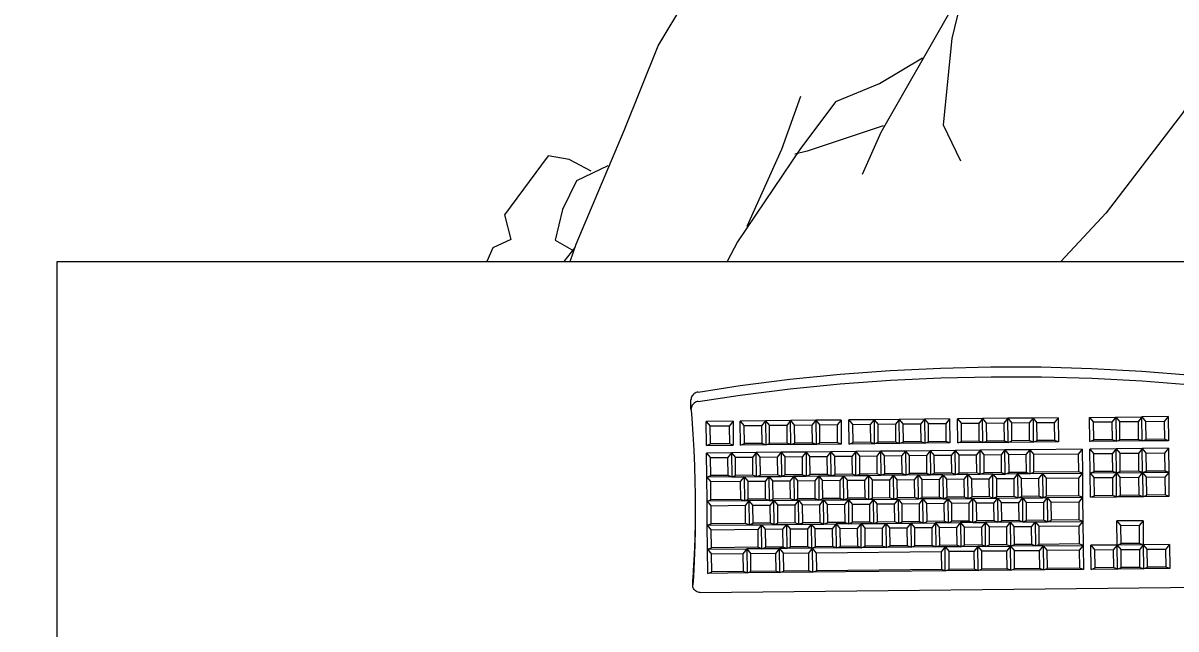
# Model space of a CAD drawing. Header units: millimetres. Extents: x 1 to 121, y 0 to 90.
# Drawn here: x 42.89 to 43.771, y 66.887 to 67.35 of the extents above; entities that cross this region are included whole.
import ezdxf
from ezdxf import colors
from ezdxf.entities.mleader import LeaderData, LeaderLine
from ezdxf.math import Vec2, Vec3

# ---------------------------------------------------------------- set-up
doc = ezdxf.new("R2010")
doc.units = ezdxf.units.MM
doc.layers.add('Equipamiento SR', color=23, linetype='Continuous', lineweight=0)
doc.layers.add('letras sr', color=7, linetype='Continuous', lineweight=5)
doc.styles.add('Generales', font='trebuc.ttf', dxfattribs={"height": 0.1})

# ---------------------------------------------------------------- blocks, each defined once
blk = doc.blocks.new('A$C7F0F64D0')
at = {"layer": 'Equipamiento SR'}
for p, q in [((0.45349, 0.17233), (0.00551, 0.16767)), ((0.45349, 0.17233), (0.45425, 0.17229)), ((0.45425, 0.17229), (0.455, 0.17214)), ((0.455, 0.17214), (0.45572, 0.1719)), ((0.45572, 0.1719), (0.45641, 0.17157)), ((0.45641, 0.17157), (0.45703, 0.17114)), ((0.45703, 0.17114), (0.4576, 0.17064)), ((0.4576, 0.17064), (0.45808, 0.17007)), ((0.45808, 0.17007), (0.45848, 0.16944)), ((0.45848, 0.16944), (0.45879, 0.16877)), ((0.45879, 0.16877), (0.459, 0.16806)), ((0.459, 0.16806), (0.45911, 0.16732)), ((0.45807, 0.14822), (0.4587, 0.16031)), ((0.4587, 0.16031), (0.45911, 0.16658)), ((0.45874, 0.15576), (0.45915, 0.16216)), ((0.45911, 0.16732), (0.45911, 0.16658)), ((0.45911, 0.16658), (0.45915, 0.16291)), ((0.45915, 0.16291), (0.45915, 0.16216)), ((0.09466, 0.15409), (0.11466, 0.1543)), ((0.09485, 0.13571), (0.09466, 0.15409)), ((0.09466, 0.15409), (0.09767, 0.15299)), ((0.09767, 0.15299), (0.11167, 0.15314)), ((0.09781, 0.13945), (0.09767, 0.15299)), ((0.11466, 0.1543), (0.11167, 0.15314)), ((0.11167, 0.15314), (0.11181, 0.1396)), ((0.11466, 0.1543), (0.13466, 0.1545)), ((0.11485, 0.13592), (0.11466, 0.1543)), ((0.11466, 0.1543), (0.11767, 0.1532)), ((0.11767, 0.1532), (0.13167, 0.15335)), ((0.11781, 0.13966), (0.11767, 0.1532)), ((0.13466, 0.1545), (0.13167, 0.15335)), ((0.13167, 0.15335), (0.13181, 0.13981)), ((0.13466, 0.1545), (0.15466, 0.15471)), ((0.13466, 0.1545), (0.13485, 0.13613)), ((0.13466, 0.1545), (0.13767, 0.15341)), ((0.13767, 0.15341), (0.15167, 0.15356)), ((0.13781, 0.13987), (0.13767, 0.15341)), ((0.15466, 0.15471), (0.15167, 0.15356)), ((0.15167, 0.15356), (0.15181, 0.14002)), ((0.15466, 0.15471), (0.15485, 0.13634)), ((0.16065, 0.15478), (0.19115, 0.15509)), ((0.16085, 0.1364), (0.16065, 0.15478)), ((0.16065, 0.15478), (0.16367, 0.15368)), ((0.16367, 0.15368), (0.18816, 0.15394)), ((0.16381, 0.14014), (0.16367, 0.15368)), ((0.19115, 0.15509), (0.18816, 0.15394)), ((0.18816, 0.15394), (0.18831, 0.14039)), ((0.19115, 0.15509), (0.21615, 0.15535)), ((0.19134, 0.13672), (0.19115, 0.15509)), ((0.19115, 0.15509), (0.19416, 0.154)), ((0.19416, 0.154), (0.21316, 0.1542)), ((0.19431, 0.14046), (0.19416, 0.154)), ((0.21615, 0.15535), (0.21316, 0.1542)), ((0.21316, 0.1542), (0.2133, 0.14065)), ((0.21615, 0.15535), (0.24115, 0.15561)), ((0.21615, 0.15535), (0.21634, 0.13697)), ((0.21615, 0.15535), (0.21916, 0.15426)), ((0.21916, 0.15426), (0.23816, 0.15446)), ((0.2193, 0.14072), (0.21916, 0.15426)), ((0.24115, 0.15561), (0.23816, 0.15446)), ((0.23816, 0.15446), (0.2383, 0.14091)), ((0.24115, 0.15561), (0.26615, 0.15587)), ((0.24115, 0.15561), (0.24134, 0.13723)), ((0.24115, 0.15561), (0.24416, 0.15452)), ((0.24416, 0.15452), (0.26316, 0.15472)), ((0.2443, 0.14098), (0.24416, 0.15452)), ((0.26615, 0.15587), (0.26316, 0.15472)), ((0.26316, 0.15472), (0.2633, 0.14117)), ((0.26615, 0.15587), (0.36764, 0.15693)), ((0.26615, 0.15587), (0.26634, 0.13749)), ((0.26615, 0.15587), (0.26916, 0.15478)), ((0.26916, 0.15478), (0.36466, 0.15577)), ((0.2693, 0.14124), (0.26916, 0.15478)), ((0.36764, 0.15693), (0.36466, 0.15577)), ((0.3648, 0.14223), (0.36466, 0.15577)), ((0.36764, 0.15693), (0.39264, 0.15719)), ((0.36783, 0.13855), (0.36764, 0.15693)), ((0.36764, 0.15693), (0.37066, 0.15583)), ((0.37066, 0.15583), (0.38965, 0.15603)), ((0.3708, 0.14229), (0.37066, 0.15583)), ((0.39264, 0.15719), (0.38965, 0.15603)), ((0.38965, 0.15603), (0.38979, 0.14249)), ((0.39264, 0.15719), (0.41764, 0.15745)), ((0.39264, 0.15719), (0.39283, 0.13881)), ((0.39264, 0.15719), (0.39565, 0.15609)), ((0.39565, 0.15609), (0.41465, 0.15629)), ((0.39579, 0.14255), (0.39565, 0.15609)), ((0.41764, 0.15745), (0.41465, 0.15629)), ((0.41465, 0.15629), (0.41479, 0.14275)), ((0.41764, 0.15745), (0.44764, 0.15776)), ((0.41783, 0.13907), (0.41764, 0.15745)), ((0.41764, 0.15745), (0.42065, 0.15635)), ((0.42065, 0.15635), (0.44465, 0.1566)), ((0.42079, 0.14281), (0.42065, 0.15635)), ((0.44764, 0.15776), (0.44465, 0.1566)), ((0.44465, 0.1566), (0.44479, 0.14306)), ((0.44764, 0.15776), (0.44783, 0.13938)), ((0.45812, 0.14343), (0.45874, 0.15576)), ((0.24134, 0.13723), (0.2443, 0.14098)), ((0.2443, 0.14098), (0.2633, 0.14117)), ((0.26634, 0.13749), (0.2633, 0.14117)), ((0.26634, 0.13749), (0.2693, 0.14124)), ((0.2693, 0.14124), (0.3648, 0.14223)), ((0.36783, 0.13855), (0.3648, 0.14223)), ((0.36783, 0.13855), (0.3708, 0.14229)), ((0.3708, 0.14229), (0.38979, 0.14249)), ((0.39283, 0.13881), (0.38979, 0.14249)), ((0.39283, 0.13881), (0.39579, 0.14255)), ((0.39579, 0.14255), (0.41479, 0.14275)), ((0.41783, 0.13907), (0.41479, 0.14275)), ((0.41783, 0.13907), (0.42079, 0.14281)), ((0.42079, 0.14281), (0.44479, 0.14306)), ((0.44783, 0.13938), (0.44479, 0.14306)), ((0.45761, 0.13613), (0.45807, 0.14822)), ((0.45767, 0.1311), (0.45812, 0.14343)), ((0.09485, 0.13571), (0.09781, 0.13945)), ((0.09485, 0.13571), (0.11485, 0.13592)), ((0.09781, 0.13945), (0.11181, 0.1396)), ((0.11485, 0.13592), (0.11181, 0.1396)), ((0.11485, 0.13592), (0.11781, 0.13966)), ((0.11485, 0.13592), (0.13485, 0.13613)), ((0.11504, 0.11754), (0.11485, 0.13592)), ((0.11485, 0.13592), (0.11786, 0.13483)), ((0.11781, 0.13966), (0.13181, 0.13981)), ((0.11786, 0.13483), (0.13186, 0.13497)), ((0.118, 0.12128), (0.11786, 0.13483)), ((0.13485, 0.13613), (0.13181, 0.13981)), ((0.13485, 0.13613), (0.13186, 0.13497)), ((0.13186, 0.13497), (0.132, 0.12143)), ((0.13485, 0.13613), (0.13781, 0.13987)), ((0.13485, 0.13613), (0.15485, 0.13634)), ((0.13485, 0.13613), (0.13504, 0.11775)), ((0.13781, 0.13987), (0.15181, 0.14002)), ((0.15485, 0.13634), (0.15181, 0.14002)), ((0.16085, 0.1364), (0.16381, 0.14014)), ((0.19134, 0.13672), (0.16085, 0.1364)), ((0.16104, 0.11802), (0.16085, 0.1364)), ((0.16085, 0.1364), (0.16386, 0.1353)), ((0.16381, 0.14014), (0.18831, 0.14039)), ((0.16386, 0.1353), (0.19436, 0.13562)), ((0.164, 0.12176), (0.16386, 0.1353)), ((0.19134, 0.13672), (0.18831, 0.14039)), ((0.19134, 0.13672), (0.19431, 0.14046)), ((0.19134, 0.13672), (0.19734, 0.13678)), ((0.19431, 0.14046), (0.2133, 0.14065)), ((0.19734, 0.13678), (0.19436, 0.13562)), ((0.19436, 0.13562), (0.1945, 0.12208)), ((0.19734, 0.13678), (0.21634, 0.13697)), ((0.19753, 0.1184), (0.19734, 0.13678)), ((0.19734, 0.13678), (0.20036, 0.13568)), ((0.20036, 0.13568), (0.21335, 0.13582)), ((0.2005, 0.12214), (0.20036, 0.13568)), ((0.21634, 0.13697), (0.2133, 0.14065)), ((0.21634, 0.13697), (0.21335, 0.13582)), ((0.21335, 0.13582), (0.2135, 0.12228)), ((0.21634, 0.13697), (0.2193, 0.14072)), ((0.23534, 0.13717), (0.21634, 0.13697)), ((0.21653, 0.1186), (0.21634, 0.13697)), ((0.21634, 0.13697), (0.21935, 0.13588)), ((0.2193, 0.14072), (0.2383, 0.14091)), ((0.21935, 0.13588), (0.23235, 0.13602)), ((0.2195, 0.12234), (0.21935, 0.13588)), ((0.23534, 0.13717), (0.23235, 0.13602)), ((0.23235, 0.13602), (0.23249, 0.12247)), ((0.23534, 0.13717), (0.24134, 0.13723)), ((0.23534, 0.13717), (0.23553, 0.1188)), ((0.23534, 0.13717), (0.23835, 0.13608)), ((0.24134, 0.13723), (0.2383, 0.14091)), ((0.23835, 0.13608), (0.25135, 0.13621)), ((0.23849, 0.12254), (0.23835, 0.13608)), ((0.24134, 0.13723), (0.25434, 0.13737)), ((0.25434, 0.13737), (0.25135, 0.13621)), ((0.25135, 0.13621), (0.25149, 0.12267)), ((0.25434, 0.13737), (0.26634, 0.13749)), ((0.25453, 0.11899), (0.25434, 0.13737)), ((0.25434, 0.13737), (0.25735, 0.13628)), ((0.25735, 0.13628), (0.27035, 0.13641)), ((0.25749, 0.12273), (0.25735, 0.13628)), ((0.26634, 0.13749), (0.27334, 0.13757)), ((0.27334, 0.13757), (0.27035, 0.13641)), ((0.27035, 0.13641), (0.27049, 0.12287)), ((0.27334, 0.13757), (0.29234, 0.13776)), ((0.27353, 0.11919), (0.27334, 0.13757)), ((0.27334, 0.13757), (0.27635, 0.13647)), ((0.27635, 0.13647), (0.28935, 0.13661)), ((0.27649, 0.12293), (0.27635, 0.13647)), ((0.29234, 0.13776), (0.28935, 0.13661)), ((0.28935, 0.13661), (0.28949, 0.12307)), ((0.29234, 0.13776), (0.31134, 0.13796)), ((0.29253, 0.11939), (0.29234, 0.13776)), ((0.29234, 0.13776), (0.29535, 0.13667)), ((0.29535, 0.13667), (0.30835, 0.13681)), ((0.29549, 0.12313), (0.29535, 0.13667)), ((0.31134, 0.13796), (0.30835, 0.13681)), ((0.30835, 0.13681), (0.30849, 0.12326)), ((0.31134, 0.13796), (0.33034, 0.13816)), ((0.31153, 0.11959), (0.31134, 0.13796)), ((0.31134, 0.13796), (0.31435, 0.13687)), ((0.31435, 0.13687), (0.32735, 0.137)), ((0.31449, 0.12333), (0.31435, 0.13687)), ((0.33034, 0.13816), (0.32735, 0.137)), ((0.32735, 0.137), (0.32749, 0.12346)), ((0.33034, 0.13816), (0.34934, 0.13836)), ((0.33034, 0.13816), (0.33053, 0.11978)), ((0.33034, 0.13816), (0.33335, 0.13707)), ((0.33335, 0.13707), (0.34635, 0.1372)), ((0.33349, 0.12352), (0.33335, 0.13707)), ((0.34934, 0.13836), (0.34635, 0.1372)), ((0.34635, 0.1372), (0.34649, 0.12366)), ((0.34934, 0.13836), (0.36783, 0.13855)), ((0.34934, 0.13836), (0.34953, 0.11998)), ((0.34934, 0.13836), (0.35235, 0.13726)), ((0.35235, 0.13726), (0.36535, 0.1374)), ((0.35249, 0.12372), (0.35235, 0.13726)), ((0.36833, 0.13855), (0.36535, 0.1374)), ((0.36535, 0.1374), (0.36549, 0.12386)), ((0.36783, 0.13855), (0.36833, 0.13855)), ((0.36833, 0.13855), (0.38733, 0.13875)), ((0.36853, 0.12018), (0.36833, 0.13855)), ((0.36833, 0.13855), (0.37135, 0.13746)), ((0.37135, 0.13746), (0.38435, 0.1376)), ((0.37149, 0.12392), (0.37135, 0.13746)), ((0.38733, 0.13875), (0.38435, 0.1376)), ((0.38435, 0.1376), (0.38449, 0.12405)), ((0.38733, 0.13875), (0.40633, 0.13895)), ((0.38733, 0.13875), (0.39283, 0.13881)), ((0.38752, 0.12038), (0.38733, 0.13875)), ((0.38733, 0.13875), (0.39035, 0.13766)), ((0.39035, 0.13766), (0.40334, 0.13779)), ((0.39049, 0.12412), (0.39035, 0.13766)), ((0.40633, 0.13895), (0.39283, 0.13881)), ((0.40633, 0.13895), (0.40334, 0.13779)), ((0.40334, 0.13779), (0.40349, 0.12425)), ((0.40633, 0.13895), (0.41783, 0.13907)), ((0.40633, 0.13895), (0.40652, 0.12057)), ((0.40633, 0.13895), (0.40934, 0.13786)), ((0.40934, 0.13786), (0.44484, 0.13822)), ((0.40948, 0.12431), (0.40934, 0.13786)), ((0.44783, 0.13938), (0.41783, 0.13907)), ((0.44783, 0.13938), (0.44484, 0.13822)), ((0.44484, 0.13822), (0.44498, 0.12468)), ((0.44783, 0.13938), (0.44802, 0.121)), ((0.45732, 0.12403), (0.45761, 0.13613)), ((0.31449, 0.12333), (0.32749, 0.12346)), ((0.33053, 0.11978), (0.32749, 0.12346)), ((0.33053, 0.11978), (0.33349, 0.12352)), ((0.33349, 0.12352), (0.34649, 0.12366)), ((0.34953, 0.11998), (0.34649, 0.12366)), ((0.34953, 0.11998), (0.35249, 0.12372)), ((0.35249, 0.12372), (0.36549, 0.12386)), ((0.36853, 0.12018), (0.36549, 0.12386)), ((0.36853, 0.12018), (0.37149, 0.12392)), ((0.37149, 0.12392), (0.38449, 0.12405)), ((0.38752, 0.12038), (0.38449, 0.12405)), ((0.38752, 0.12038), (0.39049, 0.12412)), ((0.39049, 0.12412), (0.40349, 0.12425)), ((0.40652, 0.12057), (0.40349, 0.12425)), ((0.40652, 0.12057), (0.40948, 0.12431)), ((0.40948, 0.12431), (0.44498, 0.12468)), ((0.44802, 0.121), (0.44498, 0.12468)), ((0.4572, 0.11192), (0.45732, 0.12403)), ((0.45738, 0.11876), (0.45767, 0.1311)), ((0.11504, 0.11754), (0.118, 0.12128)), ((0.11504, 0.11754), (0.13504, 0.11775)), ((0.118, 0.12128), (0.132, 0.12143)), ((0.13504, 0.11775), (0.132, 0.12143)), ((0.16104, 0.11802), (0.164, 0.12176)), ((0.18804, 0.1183), (0.16104, 0.11802)), ((0.16123, 0.09964), (0.16104, 0.11802)), ((0.16104, 0.11802), (0.16405, 0.11693)), ((0.164, 0.12176), (0.1945, 0.12208)), ((0.16405, 0.11693), (0.18505, 0.11714)), ((0.16419, 0.10339), (0.16405, 0.11693)), ((0.18804, 0.1183), (0.18505, 0.11714)), ((0.18505, 0.11714), (0.18519, 0.1036)), ((0.19753, 0.1184), (0.18804, 0.1183)), ((0.18823, 0.09992), (0.18804, 0.1183)), ((0.18804, 0.1183), (0.19105, 0.11721)), ((0.19105, 0.11721), (0.20405, 0.11734)), ((0.19119, 0.10367), (0.19105, 0.11721)), ((0.19753, 0.1184), (0.1945, 0.12208)), ((0.19753, 0.1184), (0.2005, 0.12214)), ((0.20703, 0.1185), (0.19753, 0.1184)), ((0.2005, 0.12214), (0.2135, 0.12228)), ((0.20703, 0.1185), (0.20405, 0.11734)), ((0.20405, 0.11734), (0.20419, 0.1038)), ((0.20703, 0.1185), (0.21653, 0.1186)), ((0.20723, 0.10012), (0.20703, 0.1185)), ((0.20703, 0.1185), (0.21005, 0.1174)), ((0.21005, 0.1174), (0.22305, 0.11754)), ((0.21019, 0.10386), (0.21005, 0.1174)), ((0.21653, 0.1186), (0.2135, 0.12228)), ((0.21653, 0.1186), (0.2195, 0.12234)), ((0.21653, 0.1186), (0.22603, 0.1187)), ((0.2195, 0.12234), (0.23249, 0.12247)), ((0.22603, 0.1187), (0.22305, 0.11754)), ((0.22305, 0.11754), (0.22319, 0.104)), ((0.22603, 0.1187), (0.23553, 0.1188)), ((0.22622, 0.10032), (0.22603, 0.1187)), ((0.22603, 0.1187), (0.22904, 0.1176)), ((0.22904, 0.1176), (0.24204, 0.11774)), ((0.22919, 0.10406), (0.22904, 0.1176)), ((0.23553, 0.1188), (0.23249, 0.12247)), ((0.23553, 0.1188), (0.23849, 0.12254)), ((0.24503, 0.11889), (0.23553, 0.1188)), ((0.23849, 0.12254), (0.25149, 0.12267)), ((0.24503, 0.11889), (0.24204, 0.11774)), ((0.24204, 0.11774), (0.24218, 0.1042)), ((0.24503, 0.11889), (0.25453, 0.11899)), ((0.24503, 0.11889), (0.24522, 0.10052)), ((0.24503, 0.11889), (0.24804, 0.1178)), ((0.24804, 0.1178), (0.26104, 0.11793)), ((0.24818, 0.10426), (0.24804, 0.1178)), ((0.25453, 0.11899), (0.25149, 0.12267)), ((0.25453, 0.11899), (0.25749, 0.12273)), ((0.26403, 0.11909), (0.25453, 0.11899)), ((0.25749, 0.12273), (0.27049, 0.12287)), ((0.26403, 0.11909), (0.26104, 0.11793)), ((0.26104, 0.11793), (0.26118, 0.10439)), ((0.26403, 0.11909), (0.27353, 0.11919)), ((0.26422, 0.10071), (0.26403, 0.11909)), ((0.26403, 0.11909), (0.26704, 0.118)), ((0.26704, 0.118), (0.28004, 0.11813)), ((0.26718, 0.10446), (0.26704, 0.118)), ((0.27353, 0.11919), (0.27049, 0.12287)), ((0.27353, 0.11919), (0.27649, 0.12293)), ((0.28303, 0.11929), (0.27353, 0.11919)), ((0.27649, 0.12293), (0.28949, 0.12307)), ((0.28303, 0.11929), (0.28004, 0.11813)), ((0.28004, 0.11813), (0.28018, 0.10459)), ((0.28303, 0.11929), (0.29253, 0.11939)), ((0.28303, 0.11929), (0.28322, 0.10091)), ((0.28303, 0.11929), (0.28604, 0.11819)), ((0.28604, 0.11819), (0.29904, 0.11833)), ((0.28618, 0.10465), (0.28604, 0.11819)), ((0.29253, 0.11939), (0.28949, 0.12307)), ((0.29253, 0.11939), (0.29549, 0.12313)), ((0.30203, 0.11949), (0.29253, 0.11939)), ((0.29549, 0.12313), (0.30849, 0.12326)), ((0.30203, 0.11949), (0.29904, 0.11833)), ((0.29904, 0.11833), (0.29918, 0.10479)), ((0.31153, 0.11959), (0.30203, 0.11949)), ((0.30222, 0.10111), (0.30203, 0.11949)), ((0.30203, 0.11949), (0.30504, 0.11839)), ((0.30504, 0.11839), (0.31804, 0.11853)), ((0.30518, 0.10485), (0.30504, 0.11839)), ((0.31153, 0.11959), (0.30849, 0.12326)), ((0.31153, 0.11959), (0.31449, 0.12333)), ((0.32103, 0.11968), (0.31153, 0.11959)), ((0.32103, 0.11968), (0.31804, 0.11853)), ((0.31804, 0.11853), (0.31818, 0.10499)), ((0.33053, 0.11978), (0.32103, 0.11968)), ((0.32122, 0.10131), (0.32103, 0.11968)), ((0.32103, 0.11968), (0.32404, 0.11859)), ((0.32404, 0.11859), (0.33704, 0.11872)), ((0.32418, 0.10505), (0.32404, 0.11859)), ((0.34003, 0.11988), (0.33053, 0.11978)), ((0.34003, 0.11988), (0.33704, 0.11872)), ((0.33704, 0.11872), (0.33718, 0.10518)), ((0.34003, 0.11988), (0.34953, 0.11998)), ((0.34022, 0.1015), (0.34003, 0.11988)), ((0.34003, 0.11988), (0.34304, 0.11879)), ((0.34304, 0.11879), (0.35604, 0.11892)), ((0.34318, 0.10525), (0.34304, 0.11879)), ((0.35903, 0.12008), (0.34953, 0.11998)), ((0.35903, 0.12008), (0.35604, 0.11892)), ((0.35604, 0.11892), (0.35618, 0.10538)), ((0.36853, 0.12018), (0.35903, 0.12008)), ((0.35903, 0.12008), (0.35922, 0.1017)), ((0.35903, 0.12008), (0.36204, 0.11898)), ((0.36204, 0.11898), (0.37504, 0.11912)), ((0.36218, 0.10544), (0.36204, 0.11898)), ((0.37803, 0.12028), (0.36853, 0.12018)), ((0.37803, 0.12028), (0.37504, 0.11912)), ((0.37504, 0.11912), (0.37518, 0.10558)), ((0.38752, 0.12038), (0.37803, 0.12028)), ((0.37803, 0.12028), (0.37822, 0.1019)), ((0.37803, 0.12028), (0.38104, 0.11918)), ((0.38104, 0.11918), (0.39404, 0.11932)), ((0.38118, 0.10564), (0.38104, 0.11918)), ((0.39702, 0.12047), (0.38752, 0.12038)), ((0.39702, 0.12047), (0.39404, 0.11932)), ((0.39404, 0.11932), (0.39418, 0.10578)), ((0.40652, 0.12057), (0.39702, 0.12047)), ((0.39702, 0.12047), (0.39722, 0.1021)), ((0.39702, 0.12047), (0.40004, 0.11938)), ((0.40004, 0.11938), (0.41303, 0.11951)), ((0.40018, 0.10584), (0.40004, 0.11938)), ((0.41602, 0.12067), (0.40652, 0.12057)), ((0.41602, 0.12067), (0.41303, 0.11951)), ((0.41303, 0.11951), (0.41318, 0.10597)), ((0.44802, 0.121), (0.41602, 0.12067)), ((0.41621, 0.10229), (0.41602, 0.12067)), ((0.41602, 0.12067), (0.41903, 0.11958)), ((0.41903, 0.11958), (0.44503, 0.11985)), ((0.41918, 0.10604), (0.41903, 0.11958)), ((0.44802, 0.121), (0.44503, 0.11985)), ((0.44503, 0.11985), (0.44517, 0.10631)), ((0.44802, 0.121), (0.44821, 0.10263)), ((0.45726, 0.10642), (0.45738, 0.11876)), ((0.38118, 0.10564), (0.39418, 0.10578)), ((0.39722, 0.1021), (0.39418, 0.10578)), ((0.39722, 0.1021), (0.40018, 0.10584)), ((0.40018, 0.10584), (0.41318, 0.10597)), ((0.41621, 0.10229), (0.41318, 0.10597)), ((0.41621, 0.10229), (0.41918, 0.10604)), ((0.41918, 0.10604), (0.44517, 0.10631)), ((0.44821, 0.10263), (0.44517, 0.10631)), ((0.45724, 0.09982), (0.4572, 0.11192)), ((0.45729, 0.09698), (0.45726, 0.10642)), ((0.09523, 0.09896), (0.11523, 0.09917)), ((0.09542, 0.08058), (0.09523, 0.09896)), ((0.09523, 0.09896), (0.09824, 0.09786)), ((0.09824, 0.09786), (0.11224, 0.09801)), ((0.09838, 0.08432), (0.09824, 0.09786)), ((0.11523, 0.09917), (0.11224, 0.09801)), ((0.11224, 0.09801), (0.11238, 0.08447)), ((0.11523, 0.09917), (0.13523, 0.09937)), ((0.11542, 0.08079), (0.11523, 0.09917)), ((0.11523, 0.09917), (0.11824, 0.09807)), ((0.11824, 0.09807), (0.13224, 0.09822)), ((0.11838, 0.08453), (0.11824, 0.09807)), ((0.13523, 0.09937), (0.13224, 0.09822)), ((0.13224, 0.09822), (0.13238, 0.08468)), ((0.15523, 0.09958), (0.13523, 0.09937)), ((0.13523, 0.09937), (0.13542, 0.081)), ((0.13523, 0.09937), (0.13824, 0.09828)), ((0.13824, 0.09828), (0.15224, 0.09842)), ((0.13838, 0.08474), (0.13824, 0.09828)), ((0.15523, 0.09958), (0.15224, 0.09842)), ((0.15224, 0.09842), (0.15238, 0.08488)), ((0.15523, 0.09958), (0.15542, 0.0812)), ((0.16123, 0.09964), (0.16419, 0.10339)), ((0.18823, 0.09992), (0.16123, 0.09964)), ((0.16142, 0.08127), (0.16123, 0.09964)), ((0.16123, 0.09964), (0.16424, 0.09855)), ((0.16419, 0.10339), (0.18519, 0.1036)), ((0.16424, 0.09855), (0.18874, 0.0988)), ((0.16438, 0.08501), (0.16424, 0.09855)), ((0.18823, 0.09992), (0.18519, 0.1036)), ((0.18823, 0.09992), (0.19119, 0.10367)), ((0.19173, 0.09996), (0.18823, 0.09992)), ((0.19173, 0.09996), (0.18874, 0.0988)), ((0.18874, 0.0988), (0.18888, 0.08526)), ((0.19119, 0.10367), (0.20419, 0.1038)), ((0.20723, 0.10012), (0.19173, 0.09996)), ((0.19192, 0.08158), (0.19173, 0.09996)), ((0.19173, 0.09996), (0.19474, 0.09887)), ((0.19474, 0.09887), (0.20774, 0.099)), ((0.19488, 0.08533), (0.19474, 0.09887)), ((0.20723, 0.10012), (0.20419, 0.1038)), ((0.20723, 0.10012), (0.21019, 0.10386)), ((0.20723, 0.10012), (0.21073, 0.10016)), ((0.21073, 0.10016), (0.20774, 0.099)), ((0.20774, 0.099), (0.20788, 0.08546)), ((0.21019, 0.10386), (0.22319, 0.104)), ((0.22622, 0.10032), (0.21073, 0.10016)), ((0.21092, 0.08178), (0.21073, 0.10016)), ((0.21073, 0.10016), (0.21374, 0.09906)), ((0.21374, 0.09906), (0.22674, 0.0992)), ((0.21388, 0.08552), (0.21374, 0.09906)), ((0.22622, 0.10032), (0.22319, 0.104)), ((0.22622, 0.10032), (0.22919, 0.10406)), ((0.22972, 0.10036), (0.22622, 0.10032)), ((0.22972, 0.10036), (0.22674, 0.0992)), ((0.22674, 0.0992), (0.22688, 0.08566)), ((0.22919, 0.10406), (0.24218, 0.1042)), ((0.24522, 0.10052), (0.22972, 0.10036)), ((0.22972, 0.10036), (0.22992, 0.08198)), ((0.22972, 0.10036), (0.23274, 0.09926)), ((0.23274, 0.09926), (0.24573, 0.0994)), ((0.23288, 0.08572), (0.23274, 0.09926)), ((0.24522, 0.10052), (0.24218, 0.1042)), ((0.24522, 0.10052), (0.24818, 0.10426)), ((0.24872, 0.10055), (0.24522, 0.10052)), ((0.24872, 0.10055), (0.24573, 0.0994)), ((0.24573, 0.0994), (0.24588, 0.08586)), ((0.24818, 0.10426), (0.26118, 0.10439)), ((0.26422, 0.10071), (0.24872, 0.10055)), ((0.24872, 0.10055), (0.24891, 0.08218)), ((0.24872, 0.10055), (0.25173, 0.09946)), ((0.25173, 0.09946), (0.26473, 0.09959)), ((0.25188, 0.08592), (0.25173, 0.09946)), ((0.26422, 0.10071), (0.26118, 0.10439)), ((0.26422, 0.10071), (0.26718, 0.10446)), ((0.26772, 0.10075), (0.26422, 0.10071)), ((0.26772, 0.10075), (0.26473, 0.09959)), ((0.26473, 0.09959), (0.26487, 0.08605)), ((0.26718, 0.10446), (0.28018, 0.10459)), ((0.26772, 0.10075), (0.28322, 0.10091)), ((0.26791, 0.08237), (0.26772, 0.10075)), ((0.26772, 0.10075), (0.27073, 0.09966)), ((0.27073, 0.09966), (0.28373, 0.09979)), ((0.27087, 0.08612), (0.27073, 0.09966)), ((0.28322, 0.10091), (0.28018, 0.10459)), ((0.28322, 0.10091), (0.28618, 0.10465)), ((0.28322, 0.10091), (0.28672, 0.10095)), ((0.28372, 0.10092), (0.28672, 0.10095)), ((0.28672, 0.10095), (0.28373, 0.09979)), ((0.28373, 0.09979), (0.28387, 0.08625)), ((0.28618, 0.10465), (0.29918, 0.10479)), ((0.30222, 0.10111), (0.28672, 0.10095)), ((0.28672, 0.10095), (0.28691, 0.08257)), ((0.28672, 0.10095), (0.28973, 0.09985)), ((0.28973, 0.09985), (0.30273, 0.09999)), ((0.28987, 0.08631), (0.28973, 0.09985)), ((0.30222, 0.10111), (0.29918, 0.10479)), ((0.30222, 0.10111), (0.30518, 0.10485)), ((0.30572, 0.10115), (0.30222, 0.10111)), ((0.30572, 0.10115), (0.30273, 0.09999)), ((0.30273, 0.09999), (0.30287, 0.08645)), ((0.30518, 0.10485), (0.31818, 0.10499)), ((0.32122, 0.10131), (0.30572, 0.10115)), ((0.30591, 0.08277), (0.30572, 0.10115)), ((0.30572, 0.10115), (0.30873, 0.10005)), ((0.30873, 0.10005), (0.32173, 0.10019)), ((0.30887, 0.08651), (0.30873, 0.10005)), ((0.32122, 0.10131), (0.31818, 0.10499)), ((0.32122, 0.10131), (0.32418, 0.10505)), ((0.32122, 0.10131), (0.32472, 0.10134)), ((0.32472, 0.10134), (0.32173, 0.10019)), ((0.32173, 0.10019), (0.32187, 0.08665)), ((0.32418, 0.10505), (0.33718, 0.10518)), ((0.32472, 0.10134), (0.34022, 0.1015)), ((0.32491, 0.08297), (0.32472, 0.10134)), ((0.32472, 0.10134), (0.32773, 0.10025)), ((0.32773, 0.10025), (0.34073, 0.10038)), ((0.32787, 0.08671), (0.32773, 0.10025)), ((0.34022, 0.1015), (0.33718, 0.10518)), ((0.34022, 0.1015), (0.34318, 0.10525)), ((0.34372, 0.10154), (0.34022, 0.1015)), ((0.34372, 0.10154), (0.34073, 0.10038)), ((0.34073, 0.10038), (0.34087, 0.08684)), ((0.34318, 0.10525), (0.35618, 0.10538)), ((0.35922, 0.1017), (0.34372, 0.10154)), ((0.34372, 0.10154), (0.34391, 0.08316)), ((0.34372, 0.10154), (0.34673, 0.10045)), ((0.34673, 0.10045), (0.35973, 0.10058)), ((0.34687, 0.08691), (0.34673, 0.10045)), ((0.35922, 0.1017), (0.35618, 0.10538)), ((0.35922, 0.1017), (0.36218, 0.10544)), ((0.36272, 0.10174), (0.35922, 0.1017)), ((0.36272, 0.10174), (0.35973, 0.10058)), ((0.35973, 0.10058), (0.35987, 0.08704)), ((0.36218, 0.10544), (0.37518, 0.10558)), ((0.36272, 0.10174), (0.37822, 0.1019)), ((0.36291, 0.08336), (0.36272, 0.10174)), ((0.36272, 0.10174), (0.36573, 0.10064)), ((0.36573, 0.10064), (0.37873, 0.10078)), ((0.36587, 0.0871), (0.36573, 0.10064)), ((0.37822, 0.1019), (0.37518, 0.10558)), ((0.37822, 0.1019), (0.38118, 0.10564)), ((0.38172, 0.10194), (0.37822, 0.1019)), ((0.38172, 0.10194), (0.37873, 0.10078)), ((0.37873, 0.10078), (0.37887, 0.08724)), ((0.39722, 0.1021), (0.38172, 0.10194)), ((0.38191, 0.08356), (0.38172, 0.10194)), ((0.38172, 0.10194), (0.38473, 0.10084)), ((0.38473, 0.10084), (0.39773, 0.10098)), ((0.38487, 0.0873), (0.38473, 0.10084)), ((0.40071, 0.10213), (0.39722, 0.1021)), ((0.40071, 0.10213), (0.39773, 0.10098)), ((0.39773, 0.10098), (0.39787, 0.08744)), ((0.40071, 0.10213), (0.41621, 0.10229)), ((0.40091, 0.08376), (0.40071, 0.10213)), ((0.40071, 0.10213), (0.40373, 0.10104)), ((0.40373, 0.10104), (0.41673, 0.10117)), ((0.40387, 0.0875), (0.40373, 0.10104)), ((0.41621, 0.10229), (0.41971, 0.10233)), ((0.41971, 0.10233), (0.41673, 0.10117)), ((0.41673, 0.10117), (0.41687, 0.08763)), ((0.41971, 0.10233), (0.44821, 0.10263)), ((0.4199, 0.08395), (0.41971, 0.10233)), ((0.41971, 0.10233), (0.42273, 0.10124)), ((0.42273, 0.10124), (0.44522, 0.10147)), ((0.42287, 0.0877), (0.42273, 0.10124)), ((0.44821, 0.10263), (0.44522, 0.10147)), ((0.44522, 0.10147), (0.44536, 0.08793)), ((0.44821, 0.10263), (0.4484, 0.08425)), ((0.45729, 0.09698), (0.45724, 0.09982)), ((0.45745, 0.08772), (0.45729, 0.09698)), ((0.09542, 0.08058), (0.09838, 0.08432)), ((0.09542, 0.08058), (0.11542, 0.08079)), ((0.09561, 0.0622), (0.09542, 0.08058)), ((0.09542, 0.08058), (0.09843, 0.07949)), ((0.09838, 0.08432), (0.11238, 0.08447)), ((0.09843, 0.07949), (0.11243, 0.07963)), ((0.09857, 0.06595), (0.09843, 0.07949)), ((0.11542, 0.08079), (0.11238, 0.08447)), ((0.11542, 0.08079), (0.11243, 0.07963)), ((0.11243, 0.07963), (0.11257, 0.06609)), ((0.11542, 0.08079), (0.11838, 0.08453)), ((0.13542, 0.081), (0.11542, 0.08079)), ((0.11542, 0.08079), (0.11561, 0.06241)), ((0.11542, 0.08079), (0.11843, 0.07969)), ((0.11838, 0.08453), (0.13238, 0.08468)), ((0.11843, 0.07969), (0.13243, 0.07984)), ((0.11857, 0.06615), (0.11843, 0.07969)), ((0.13542, 0.081), (0.13238, 0.08468)), ((0.13542, 0.081), (0.13243, 0.07984)), ((0.13243, 0.07984), (0.13257, 0.0663)), ((0.13542, 0.081), (0.13838, 0.08474)), ((0.13542, 0.081), (0.15542, 0.0812)), ((0.13542, 0.081), (0.13561, 0.06262)), ((0.13542, 0.081), (0.13843, 0.0799)), ((0.13838, 0.08474), (0.15238, 0.08488)), ((0.13843, 0.0799), (0.15243, 0.08005)), ((0.13857, 0.06636), (0.13843, 0.0799)), ((0.15542, 0.0812), (0.15238, 0.08488)), ((0.15542, 0.0812), (0.15243, 0.08005)), ((0.15243, 0.08005), (0.15257, 0.06651)), ((0.15542, 0.0812), (0.15561, 0.06283)), ((0.16142, 0.08127), (0.16438, 0.08501)), ((0.19192, 0.08158), (0.16142, 0.08127)), ((0.16161, 0.06289), (0.16142, 0.08127)), ((0.16142, 0.08127), (0.16443, 0.08017)), ((0.16438, 0.08501), (0.18888, 0.08526)), ((0.16443, 0.08017), (0.19843, 0.08053)), ((0.16457, 0.06663), (0.16443, 0.08017)), ((0.19192, 0.08158), (0.18888, 0.08526)), ((0.19192, 0.08158), (0.19488, 0.08533)), ((0.19192, 0.08158), (0.20142, 0.08168)), ((0.19488, 0.08533), (0.20788, 0.08546)), ((0.20142, 0.08168), (0.19843, 0.08053)), ((0.19843, 0.08053), (0.19857, 0.06698)), ((0.20142, 0.08168), (0.21092, 0.08178)), ((0.20161, 0.06331), (0.20142, 0.08168)), ((0.20142, 0.08168), (0.20443, 0.08059)), ((0.20443, 0.08059), (0.21743, 0.08072)), ((0.20457, 0.06705), (0.20443, 0.08059)), ((0.20542, 0.08172), (0.21092, 0.08178)), ((0.21092, 0.08178), (0.20788, 0.08546)), ((0.21092, 0.08178), (0.21388, 0.08552)), ((0.21092, 0.08178), (0.22042, 0.08188)), ((0.21092, 0.08178), (0.21142, 0.08179)), ((0.21388, 0.08552), (0.22688, 0.08566)), ((0.22042, 0.08188), (0.21743, 0.08072)), ((0.21743, 0.08072), (0.21757, 0.06718)), ((0.22992, 0.08198), (0.22042, 0.08188)), ((0.22042, 0.08188), (0.22061, 0.0635)), ((0.22042, 0.08188), (0.22343, 0.08079)), ((0.22343, 0.08079), (0.23643, 0.08092)), ((0.22357, 0.06724), (0.22343, 0.08079)), ((0.22992, 0.08198), (0.22688, 0.08566)), ((0.22992, 0.08198), (0.23288, 0.08572)), ((0.22992, 0.08198), (0.23941, 0.08208)), ((0.23288, 0.08572), (0.24588, 0.08586)), ((0.23941, 0.08208), (0.23643, 0.08092)), ((0.23643, 0.08092), (0.23657, 0.06738)), ((0.24891, 0.08218), (0.23941, 0.08208)), ((0.23941, 0.08208), (0.23961, 0.0637)), ((0.23941, 0.08208), (0.24243, 0.08098)), ((0.24243, 0.08098), (0.25543, 0.08112)), ((0.24257, 0.06744), (0.24243, 0.08098)), ((0.24891, 0.08218), (0.24588, 0.08586)), ((0.24891, 0.08218), (0.25188, 0.08592)), ((0.24891, 0.08218), (0.25841, 0.08228)), ((0.25188, 0.08592), (0.26487, 0.08605)), ((0.25841, 0.08228), (0.25543, 0.08112)), ((0.25543, 0.08112), (0.25557, 0.06758)), ((0.26791, 0.08237), (0.25841, 0.08228)), ((0.25841, 0.08228), (0.2586, 0.0639)), ((0.25841, 0.08228), (0.26143, 0.08118)), ((0.26143, 0.08118), (0.27442, 0.08132)), ((0.26157, 0.06764), (0.26143, 0.08118)), ((0.26791, 0.08237), (0.26487, 0.08605)), ((0.26791, 0.08237), (0.27087, 0.08612)), ((0.26791, 0.08237), (0.27741, 0.08247)), ((0.27087, 0.08612), (0.28387, 0.08625)), ((0.27741, 0.08247), (0.27442, 0.08132)), ((0.27442, 0.08132), (0.27457, 0.06777)), ((0.28691, 0.08257), (0.27741, 0.08247)), ((0.2776, 0.0641), (0.27741, 0.08247)), ((0.27741, 0.08247), (0.28042, 0.08138)), ((0.28042, 0.08138), (0.29342, 0.08151)), ((0.28056, 0.06784), (0.28042, 0.08138)), ((0.28691, 0.08257), (0.28387, 0.08625)), ((0.28691, 0.08257), (0.28987, 0.08631)), ((0.28691, 0.08257), (0.29641, 0.08267)), ((0.28987, 0.08631), (0.30287, 0.08645)), ((0.29641, 0.08267), (0.29342, 0.08151)), ((0.29342, 0.08151), (0.29356, 0.06797)), ((0.29641, 0.08267), (0.30591, 0.08277)), ((0.2966, 0.06429), (0.29641, 0.08267)), ((0.29641, 0.08267), (0.29942, 0.08158)), ((0.29942, 0.08158), (0.31242, 0.08171)), ((0.29956, 0.06803), (0.29942, 0.08158)), ((0.30591, 0.08277), (0.30287, 0.08645)), ((0.30591, 0.08277), (0.30887, 0.08651)), ((0.30591, 0.08277), (0.31541, 0.08287)), ((0.30887, 0.08651), (0.32187, 0.08665)), ((0.31541, 0.08287), (0.31242, 0.08171)), ((0.31242, 0.08171), (0.31256, 0.06817)), ((0.32491, 0.08297), (0.31541, 0.08287)), ((0.3156, 0.06449), (0.31541, 0.08287)), ((0.31541, 0.08287), (0.31842, 0.08177)), ((0.31842, 0.08177), (0.33142, 0.08191)), ((0.31856, 0.06823), (0.31842, 0.08177)), ((0.32491, 0.08297), (0.32187, 0.08665)), ((0.32491, 0.08297), (0.32787, 0.08671)), ((0.32491, 0.08297), (0.33441, 0.08307)), ((0.33441, 0.08307), (0.32541, 0.08297)), ((0.32787, 0.08671), (0.34087, 0.08684)), ((0.33441, 0.08307), (0.33142, 0.08191)), ((0.33142, 0.08191), (0.33156, 0.06837)), ((0.34391, 0.08316), (0.33441, 0.08307)), ((0.33441, 0.08307), (0.3346, 0.06469)), ((0.33441, 0.08307), (0.33742, 0.08197)), ((0.33742, 0.08197), (0.35042, 0.08211)), ((0.33756, 0.06843), (0.33742, 0.08197)), ((0.34391, 0.08316), (0.34087, 0.08684)), ((0.34391, 0.08316), (0.34687, 0.08691)), ((0.35341, 0.08326), (0.34391, 0.08316)), ((0.34687, 0.08691), (0.35987, 0.08704)), ((0.35341, 0.08326), (0.35042, 0.08211)), ((0.35042, 0.08211), (0.35056, 0.06856)), ((0.36291, 0.08336), (0.35341, 0.08326)), ((0.35341, 0.08326), (0.3536, 0.06489)), ((0.35341, 0.08326), (0.35642, 0.08217)), ((0.35642, 0.08217), (0.36942, 0.0823)), ((0.35656, 0.06863), (0.35642, 0.08217)), ((0.36291, 0.08336), (0.35987, 0.08704)), ((0.36291, 0.08336), (0.36587, 0.0871)), ((0.37241, 0.08346), (0.36291, 0.08336)), ((0.36587, 0.0871), (0.37887, 0.08724)), ((0.37241, 0.08346), (0.36942, 0.0823)), ((0.36942, 0.0823), (0.36956, 0.06876)), ((0.38191, 0.08356), (0.37241, 0.08346)), ((0.3726, 0.06508), (0.37241, 0.08346)), ((0.37241, 0.08346), (0.37542, 0.08237)), ((0.37542, 0.08237), (0.38842, 0.0825)), ((0.37556, 0.06882), (0.37542, 0.08237)), ((0.38191, 0.08356), (0.37887, 0.08724)), ((0.38191, 0.08356), (0.38487, 0.0873)), ((0.39141, 0.08366), (0.38191, 0.08356)), ((0.38487, 0.0873), (0.39787, 0.08744)), ((0.39141, 0.08366), (0.38842, 0.0825)), ((0.38842, 0.0825), (0.38856, 0.06896)), ((0.40091, 0.08376), (0.39141, 0.08366)), ((0.3916, 0.06528), (0.39141, 0.08366)), ((0.39141, 0.08366), (0.39442, 0.08256)), ((0.39442, 0.08256), (0.40742, 0.0827)), ((0.39456, 0.06902), (0.39442, 0.08256)), ((0.40091, 0.08376), (0.39787, 0.08744)), ((0.40091, 0.08376), (0.40387, 0.0875)), ((0.41041, 0.08385), (0.40091, 0.08376)), ((0.40387, 0.0875), (0.41687, 0.08763)), ((0.41041, 0.08385), (0.40742, 0.0827)), ((0.40742, 0.0827), (0.40756, 0.06916)), ((0.4199, 0.08395), (0.41041, 0.08385)), ((0.41041, 0.08385), (0.4106, 0.06548)), ((0.41041, 0.08385), (0.41342, 0.08276)), ((0.41342, 0.08276), (0.42642, 0.0829)), ((0.41356, 0.06922), (0.41342, 0.08276)), ((0.4199, 0.08395), (0.41687, 0.08763)), ((0.4199, 0.08395), (0.42287, 0.0877)), ((0.4294, 0.08405), (0.4199, 0.08395)), ((0.4204, 0.08396), (0.4429, 0.08419)), ((0.42287, 0.0877), (0.44536, 0.08793)), ((0.4294, 0.08405), (0.42642, 0.0829)), ((0.42642, 0.0829), (0.42656, 0.06935)), ((0.4294, 0.08405), (0.4484, 0.08425)), ((0.4296, 0.06568), (0.4294, 0.08405)), ((0.4294, 0.08405), (0.43242, 0.08296)), ((0.43242, 0.08296), (0.44542, 0.08309)), ((0.43256, 0.06942), (0.43242, 0.08296)), ((0.4484, 0.08425), (0.44536, 0.08793)), ((0.4484, 0.08425), (0.44542, 0.08309)), ((0.44542, 0.08309), (0.44556, 0.06955)), ((0.4484, 0.08425), (0.44859, 0.06587)), ((0.45783, 0.07562), (0.45745, 0.08772)), ((0.45837, 0.06353), (0.45783, 0.07562)), ((0.09561, 0.0622), (0.09857, 0.06595)), ((0.09561, 0.0622), (0.11561, 0.06241)), ((0.09857, 0.06595), (0.11257, 0.06609)), ((0.11561, 0.06241), (0.11257, 0.06609)), ((0.11561, 0.06241), (0.11857, 0.06615)), ((0.11561, 0.06241), (0.13561, 0.06262)), ((0.11857, 0.06615), (0.13257, 0.0663)), ((0.13561, 0.06262), (0.13257, 0.0663)), ((0.13561, 0.06262), (0.13857, 0.06636)), ((0.13561, 0.06262), (0.15561, 0.06283)), ((0.13857, 0.06636), (0.15257, 0.06651)), ((0.15561, 0.06283), (0.15257, 0.06651)), ((0.16161, 0.06289), (0.16457, 0.06663)), ((0.16161, 0.06289), (0.20161, 0.06331)), ((0.16457, 0.06663), (0.19857, 0.06698)), ((0.20161, 0.06331), (0.19857, 0.06698)), ((0.20161, 0.06331), (0.20457, 0.06705)), ((0.20161, 0.06331), (0.22061, 0.0635)), ((0.20457, 0.06705), (0.21757, 0.06718)), ((0.22061, 0.0635), (0.21757, 0.06718)), ((0.22061, 0.0635), (0.22357, 0.06724)), ((0.22061, 0.0635), (0.23961, 0.0637)), ((0.22357, 0.06724), (0.23657, 0.06738)), ((0.23961, 0.0637), (0.23657, 0.06738)), ((0.23961, 0.0637), (0.24257, 0.06744)), ((0.23961, 0.0637), (0.2586, 0.0639)), ((0.24257, 0.06744), (0.25557, 0.06758)), ((0.2586, 0.0639), (0.25557, 0.06758)), ((0.2586, 0.0639), (0.26157, 0.06764)), ((0.2586, 0.0639), (0.2776, 0.0641)), ((0.26157, 0.06764), (0.27457, 0.06777)), ((0.2776, 0.0641), (0.27457, 0.06777)), ((0.2776, 0.0641), (0.28056, 0.06784)), ((0.2776, 0.0641), (0.2966, 0.06429)), ((0.28056, 0.06784), (0.29356, 0.06797)), ((0.2966, 0.06429), (0.29356, 0.06797)), ((0.2966, 0.06429), (0.29956, 0.06803)), ((0.2966, 0.06429), (0.3156, 0.06449)), ((0.29956, 0.06803), (0.31256, 0.06817)), ((0.3156, 0.06449), (0.31256, 0.06817)), ((0.3156, 0.06449), (0.31856, 0.06823)), ((0.3156, 0.06449), (0.3346, 0.06469)), ((0.31856, 0.06823), (0.33156, 0.06837)), ((0.3346, 0.06469), (0.33156, 0.06837)), ((0.3346, 0.06469), (0.33756, 0.06843)), ((0.3346, 0.06469), (0.3536, 0.06489)), ((0.33756, 0.06843), (0.35056, 0.06856)), ((0.3536, 0.06489), (0.35056, 0.06856)), ((0.3536, 0.06489), (0.35656, 0.06863)), ((0.3536, 0.06489), (0.3726, 0.06508)), ((0.35656, 0.06863), (0.36956, 0.06876)), ((0.3726, 0.06508), (0.36956, 0.06876)), ((0.3726, 0.06508), (0.37556, 0.06882)), ((0.3726, 0.06508), (0.3916, 0.06528)), ((0.37556, 0.06882), (0.38856, 0.06896)), ((0.3916, 0.06528), (0.38856, 0.06896)), ((0.3916, 0.06528), (0.39456, 0.06902)), ((0.3916, 0.06528), (0.4106, 0.06548)), ((0.39456, 0.06902), (0.40756, 0.06916)), ((0.4106, 0.06548), (0.40756, 0.06916)), ((0.4106, 0.06548), (0.41356, 0.06922)), ((0.4106, 0.06548), (0.4296, 0.06568)), ((0.41356, 0.06922), (0.42656, 0.06935)), ((0.4296, 0.06568), (0.42656, 0.06935)), ((0.4296, 0.06568), (0.43256, 0.06942)), ((0.4296, 0.06568), (0.44859, 0.06587)), ((0.43256, 0.06942), (0.44556, 0.06955)), ((0.44859, 0.06587), (0.44556, 0.06955)), ((0.45908, 0.05144), (0.45837, 0.06353)), ((0.09567, 0.0564), (0.11567, 0.05661)), ((0.09586, 0.03802), (0.09567, 0.0564)), ((0.09567, 0.0564), (0.09869, 0.05531)), ((0.09869, 0.05531), (0.11268, 0.05545)), ((0.09883, 0.04177), (0.09869, 0.05531)), ((0.11567, 0.05661), (0.11268, 0.05545)), ((0.11268, 0.05545), (0.11283, 0.04191)), ((0.11567, 0.05661), (0.13567, 0.05682)), ((0.11567, 0.05661), (0.11586, 0.03823)), ((0.11567, 0.05661), (0.11868, 0.05551)), ((0.11868, 0.05551), (0.13268, 0.05566)), ((0.11882, 0.04197), (0.11868, 0.05551)), ((0.13567, 0.05682), (0.13268, 0.05566)), ((0.13268, 0.05566), (0.13282, 0.04212)), ((0.13567, 0.05682), (0.15567, 0.05702)), ((0.13586, 0.03844), (0.13567, 0.05682)), ((0.13567, 0.05682), (0.13868, 0.05572)), ((0.13868, 0.05572), (0.15268, 0.05587)), ((0.13882, 0.04218), (0.13868, 0.05572)), ((0.15567, 0.05702), (0.15268, 0.05587)), ((0.15268, 0.05587), (0.15282, 0.04233)), ((0.15567, 0.05702), (0.15586, 0.03865)), ((0.17967, 0.05727), (0.19892, 0.05747)), ((0.17986, 0.0389), (0.17967, 0.05727)), ((0.17967, 0.05727), (0.18268, 0.05618)), ((0.18268, 0.05618), (0.19593, 0.05632)), ((0.18282, 0.04264), (0.18268, 0.05618)), ((0.19892, 0.05747), (0.19593, 0.05632)), ((0.19593, 0.05632), (0.19607, 0.04278)), ((0.19892, 0.05747), (0.21817, 0.05767)), ((0.19911, 0.0391), (0.19892, 0.05747)), ((0.19892, 0.05747), (0.20193, 0.05638)), ((0.20193, 0.05638), (0.21518, 0.05652)), ((0.20207, 0.04284), (0.20193, 0.05638)), ((0.21817, 0.05767), (0.21518, 0.05652)), ((0.21518, 0.05652), (0.21532, 0.04298)), ((0.21817, 0.05767), (0.23742, 0.05787)), ((0.21817, 0.05767), (0.21836, 0.0393)), ((0.21817, 0.05767), (0.22118, 0.05658)), ((0.22118, 0.05658), (0.23443, 0.05672)), ((0.22132, 0.04304), (0.22118, 0.05658)), ((0.23742, 0.05787), (0.23443, 0.05672)), ((0.23443, 0.05672), (0.23457, 0.04318)), ((0.23742, 0.05787), (0.25667, 0.05807)), ((0.23742, 0.05787), (0.23761, 0.0395)), ((0.23742, 0.05787), (0.24043, 0.05678)), ((0.24043, 0.05678), (0.25368, 0.05692)), ((0.24057, 0.04324), (0.24043, 0.05678)), ((0.25667, 0.05807), (0.25368, 0.05692)), ((0.25368, 0.05692), (0.25382, 0.04338)), ((0.25667, 0.05807), (0.25686, 0.0397)), ((0.26266, 0.05814), (0.28191, 0.05834)), ((0.26286, 0.03976), (0.26266, 0.05814)), ((0.26266, 0.05814), (0.26568, 0.05704)), ((0.26568, 0.05704), (0.27893, 0.05718)), ((0.26582, 0.0435), (0.26568, 0.05704)), ((0.28191, 0.05834), (0.27893, 0.05718)), ((0.27893, 0.05718), (0.27907, 0.04364)), ((0.28191, 0.05834), (0.30116, 0.05854)), ((0.2821, 0.03996), (0.28191, 0.05834)), ((0.28191, 0.05834), (0.28493, 0.05724)), ((0.28493, 0.05724), (0.29817, 0.05738)), ((0.28507, 0.0437), (0.28493, 0.05724)), ((0.30116, 0.05854), (0.29817, 0.05738)), ((0.29817, 0.05738), (0.29832, 0.04384)), ((0.30116, 0.05854), (0.32041, 0.05874)), ((0.30116, 0.05854), (0.30135, 0.04016)), ((0.30116, 0.05854), (0.30417, 0.05744)), ((0.30417, 0.05744), (0.31742, 0.05758)), ((0.30431, 0.0439), (0.30417, 0.05744)), ((0.32041, 0.05874), (0.31742, 0.05758)), ((0.31742, 0.05758), (0.31756, 0.04404)), ((0.32041, 0.05874), (0.33966, 0.05894)), ((0.3206, 0.04036), (0.32041, 0.05874)), ((0.32041, 0.05874), (0.32342, 0.05764)), ((0.32342, 0.05764), (0.33667, 0.05778)), ((0.32356, 0.0441), (0.32342, 0.05764)), ((0.33966, 0.05894), (0.33667, 0.05778)), ((0.33667, 0.05778), (0.33681, 0.04424)), ((0.33966, 0.05894), (0.33985, 0.04056)), ((0.34566, 0.059), (0.36491, 0.0592)), ((0.34585, 0.04062), (0.34566, 0.059)), ((0.34566, 0.059), (0.34867, 0.0579)), ((0.34867, 0.0579), (0.36192, 0.05804)), ((0.34881, 0.04436), (0.34867, 0.0579)), ((0.36491, 0.0592), (0.36192, 0.05804)), ((0.36192, 0.05804), (0.36206, 0.0445)), ((0.36491, 0.0592), (0.38416, 0.0594)), ((0.3651, 0.04082), (0.36491, 0.0592)), ((0.36491, 0.0592), (0.36792, 0.0581)), ((0.36792, 0.0581), (0.38117, 0.05824)), ((0.36806, 0.04456), (0.36792, 0.0581)), ((0.38416, 0.0594), (0.38117, 0.05824)), ((0.38117, 0.05824), (0.38131, 0.0447)), ((0.38416, 0.0594), (0.40341, 0.0596)), ((0.38416, 0.0594), (0.38435, 0.04102)), ((0.38416, 0.0594), (0.38717, 0.0583)), ((0.38717, 0.0583), (0.40042, 0.05844)), ((0.38731, 0.04476), (0.38717, 0.0583)), ((0.40341, 0.0596), (0.40042, 0.05844)), ((0.40042, 0.05844), (0.40056, 0.0449)), ((0.40341, 0.0596), (0.42266, 0.0598)), ((0.4036, 0.04122), (0.40341, 0.0596)), ((0.40341, 0.0596), (0.40642, 0.0585)), ((0.40642, 0.0585), (0.41967, 0.05864)), ((0.40656, 0.04496), (0.40642, 0.0585)), ((0.42266, 0.0598), (0.41967, 0.05864)), ((0.41967, 0.05864), (0.41981, 0.0451)), ((0.42266, 0.0598), (0.42285, 0.04142)), ((0.44865, 0.06007), (0.42816, 0.05986)), ((0.42816, 0.05986), (0.43117, 0.05876)), ((0.42835, 0.04148), (0.42816, 0.05986)), ((0.43117, 0.05876), (0.44567, 0.05891)), ((0.43131, 0.04522), (0.43117, 0.05876)), ((0.44865, 0.06007), (0.44567, 0.05891)), ((0.44567, 0.05891), (0.44581, 0.04537)), ((0.44865, 0.06007), (0.44885, 0.04169)), ((0.3206, 0.04036), (0.32356, 0.0441)), ((0.32356, 0.0441), (0.33681, 0.04424)), ((0.33985, 0.04056), (0.33681, 0.04424)), ((0.34585, 0.04062), (0.34881, 0.04436)), ((0.34881, 0.04436), (0.36206, 0.0445)), ((0.3651, 0.04082), (0.36206, 0.0445)), ((0.3651, 0.04082), (0.36806, 0.04456)), ((0.36806, 0.04456), (0.38131, 0.0447)), ((0.38435, 0.04102), (0.38131, 0.0447)), ((0.38435, 0.04102), (0.38731, 0.04476)), ((0.38731, 0.04476), (0.40056, 0.0449)), ((0.4036, 0.04122), (0.40056, 0.0449)), ((0.4036, 0.04122), (0.40656, 0.04496)), ((0.40656, 0.04496), (0.41981, 0.0451)), ((0.42285, 0.04142), (0.41981, 0.0451)), ((0.42835, 0.04148), (0.43131, 0.04522)), ((0.43131, 0.04522), (0.44581, 0.04537)), ((0.44885, 0.04169), (0.44581, 0.04537)), ((0.45995, 0.03937), (0.45908, 0.05144)), ((0.09586, 0.03802), (0.09883, 0.04177)), ((0.09586, 0.03802), (0.11586, 0.03823)), ((0.09883, 0.04177), (0.11283, 0.04191)), ((0.11586, 0.03823), (0.11283, 0.04191)), ((0.11586, 0.03823), (0.11882, 0.04197)), ((0.13586, 0.03844), (0.11586, 0.03823)), ((0.11882, 0.04197), (0.13282, 0.04212)), ((0.13586, 0.03844), (0.13282, 0.04212)), ((0.13586, 0.03844), (0.13882, 0.04218)), ((0.15586, 0.03865), (0.13586, 0.03844)), ((0.13882, 0.04218), (0.15282, 0.04233)), ((0.15586, 0.03865), (0.15282, 0.04233)), ((0.17986, 0.0389), (0.18282, 0.04264)), ((0.17986, 0.0389), (0.19911, 0.0391)), ((0.18282, 0.04264), (0.19607, 0.04278)), ((0.19911, 0.0391), (0.19607, 0.04278)), ((0.19911, 0.0391), (0.20207, 0.04284)), ((0.19911, 0.0391), (0.21836, 0.0393)), ((0.20207, 0.04284), (0.21532, 0.04298)), ((0.21836, 0.0393), (0.21532, 0.04298)), ((0.21836, 0.0393), (0.22132, 0.04304)), ((0.21836, 0.0393), (0.23761, 0.0395)), ((0.22132, 0.04304), (0.23457, 0.04318)), ((0.23761, 0.0395), (0.23457, 0.04318)), ((0.23761, 0.0395), (0.24057, 0.04324)), ((0.23761, 0.0395), (0.25686, 0.0397)), ((0.24057, 0.04324), (0.25382, 0.04338)), ((0.25686, 0.0397), (0.25382, 0.04338)), ((0.26286, 0.03976), (0.26582, 0.0435)), ((0.26286, 0.03976), (0.2821, 0.03996)), ((0.26582, 0.0435), (0.27907, 0.04364)), ((0.2821, 0.03996), (0.27907, 0.04364)), ((0.2821, 0.03996), (0.28507, 0.0437)), ((0.2821, 0.03996), (0.30135, 0.04016)), ((0.28507, 0.0437), (0.29832, 0.04384)), ((0.30135, 0.04016), (0.29832, 0.04384)), ((0.30135, 0.04016), (0.30431, 0.0439)), ((0.30135, 0.04016), (0.3206, 0.04036)), ((0.30431, 0.0439), (0.31756, 0.04404)), ((0.3206, 0.04036), (0.31756, 0.04404)), ((0.3206, 0.04036), (0.33985, 0.04056)), ((0.34585, 0.04062), (0.3651, 0.04082)), ((0.3651, 0.04082), (0.38435, 0.04102)), ((0.38435, 0.04102), (0.4036, 0.04122)), ((0.4036, 0.04122), (0.42285, 0.04142)), ((0.42835, 0.04148), (0.44885, 0.04169)), ((0.46049, 0.03311), (0.45995, 0.03937)), ((0.455, 0.02641), (0.45579, 0.02658)), ((0.45579, 0.02658), (0.45656, 0.02684)), ((0.45656, 0.02684), (0.45728, 0.02719)), ((0.45728, 0.02719), (0.45795, 0.02763)), ((0.45795, 0.02763), (0.45856, 0.02814)), ((0.45856, 0.02814), (0.45911, 0.02872)), ((0.45911, 0.02872), (0.45957, 0.02936)), ((0.45957, 0.02936), (0.45994, 0.03005)), ((0.45994, 0.03005), (0.46023, 0.03079)), ((0.46023, 0.03079), (0.46042, 0.03155)), ((0.46042, 0.03155), (0.46051, 0.03233)), ((0.46051, 0.03233), (0.46049, 0.03311)), ((0.46051, 0.03233), (0.46058, 0.02526)), ((0.42296, 0.0216), (0.38478, 0.01685)), ((0.455, 0.02641), (0.42296, 0.0216)), ((0.45508, 0.01923), (0.42303, 0.01433)), ((0.45508, 0.01923), (0.45587, 0.0194)), ((0.45587, 0.0194), (0.45663, 0.01966)), ((0.45663, 0.01966), (0.45736, 0.02002)), ((0.45736, 0.02002), (0.45803, 0.02047)), ((0.45803, 0.02047), (0.45864, 0.02099)), ((0.45864, 0.02099), (0.45918, 0.02158)), ((0.45918, 0.02158), (0.45964, 0.02224)), ((0.45964, 0.02224), (0.46002, 0.02294)), ((0.46002, 0.02294), (0.4603, 0.02369)), ((0.4603, 0.02369), (0.46049, 0.02447)), ((0.46049, 0.02447), (0.46058, 0.02526)), ((0.1158, 0.01067), (0.07744, 0.01366)), ((0.15423, 0.00865), (0.1158, 0.01067)), ((0.30811, 0.01025), (0.26967, 0.00839)), ((0.34649, 0.01307), (0.30811, 0.01025)), ((0.38478, 0.01685), (0.34649, 0.01307)), ((0.38486, 0.0095), (0.34657, 0.00564)), ((0.42303, 0.01433), (0.38486, 0.0095)), ((0.11588, 0.00325), (0.07751, 0.0063)), ((0.15431, 0.00118), (0.11588, 0.00325)), ((0.1927, 0.00759), (0.15423, 0.00865)), ((0.19278, 0.00009), (0.15431, 0.00118)), ((0.23119, 0.00751), (0.1927, 0.00759)), ((0.23127, 0), (0.19278, 0.00009)), ((0.26967, 0.00839), (0.23119, 0.00751)), ((0.26975, 0.00089), (0.23127, 0)), ((0.30819, 0.00278), (0.26975, 0.00089)), ((0.34657, 0.00564), (0.30819, 0.00278))]:
    blk.add_line(p, q, dxfattribs=at)
blk = doc.blocks.new('A$C17076044')
at = {"layer": 'Equipamiento SR'}
for points in [[(0.41129, 0.60204), (0.41606, 0.61545), (0.45262, 0.70215), (0.47855, 0.76699), (0.49965, 0.80222), (0.51011, 0.81559)], [(0.70164, 0.793), (0.64882, 0.70069), (0.63459, 0.66871)], [(0.7094, 0.79878), (0.70293, 0.7726), (0.69651, 0.7065), (0.70955, 0.67907)], [(0.92657, 0.78416), (0.87932, 0.71551), (0.82089, 0.63944), (0.78625, 0.60204)], [(0.61446, 0.72431), (0.64787, 0.73806), (0.68054, 0.75777)], [(0.61446, 0.72431), (0.58741, 0.68836), (0.53926, 0.61717), (0.53143, 0.60204)], [(0.58736, 0.72826), (0.57296, 0.6878), (0.5463, 0.62892)], [(0.65062, 0.70574), (0.62155, 0.69615), (0.59247, 0.68656), (0.58308, 0.6842)], [(0.42737, 0.67125), (0.41056, 0.68008), (0.39447, 0.68296), (0.36129, 0.63779), (0.36601, 0.61901), (0.35229, 0.6125), (0.34763, 0.60204)], [(0.44019, 0.67523), (0.41618, 0.66384), (0.40555, 0.64198), (0.39997, 0.61832), (0.41426, 0.61039)], [(0.40665, 0.60204), (0.41516, 0.61292)], [(0.01935, 0.60204), (1.51935, 0.60204), (1.51935, 0.00204), (0.01935, 0.00204), (0.01935, 0.60204)]]:
    blk.add_lwpolyline(points, dxfattribs=at)
at = {"layer": 'Equipamiento SR', "rotation": 180}
blk.add_blockref('A$C7F0F64D0', (0.9642, 0.52166, 0.04243), dxfattribs=at)

msp = doc.modelspace()

# ---------------------------------------------------------------- block references
at = {"layer": 'Equipamiento SR'}
msp.add_blockref('A$C17076044', (42.8964, 66.56541), dxfattribs=at)

# ---------------------------------------------------------------- leaders
at = {"layer": 'letras sr'}
ml = msp.add_multileader_mtext('Standard', dxfattribs=at)
ml.set_content('{\\H0.86957x;Baja montante tubería de agua\\Ppluvial D=3", embebida en tabiquería}', color=256, style='Generales')
ml.set_leader_properties()
ml.build(insert=Vec2(0, 0))
ml.multileader.update_dxf_attribs({"text_right_attachment_type": 6, "dogleg_length": 0.36, "arrow_head_size": 0.1})
ctx = ml.context
ctx.base_point, ctx.char_height, ctx.arrow_head_size, ctx.landing_gap_size, ctx.plane_origin = Vec3(43.39339, 68.88402), 0.115, 0.1, 0.09, Vec3(42.66511, 69.2286)
ctx.right_attachment = 6
notes = []
notes.append((ctx, [(1, (1, 1, 0), (46.2165, 68.81238), (-1, 0), 0.36, [(0, [(42.32393, 68.36518)], 0, []), (1, [(47.04068, 68.38253)], 0, [])])]))
ctx.mtext.insert, ctx.mtext.rotation, ctx.mtext.flow_direction = Vec3(43.48339, 68.95567), 6.283185, 5
for ctx, leaders in notes:
    for number, flags, end, landing, length, lines in leaders:
        leader = LeaderData()
        leader.index, (leader.has_last_leader_line, leader.has_dogleg_vector, leader.attachment_direction) = number, flags
        leader.last_leader_point, leader.dogleg_vector, leader.dogleg_length = Vec3(end), Vec3(landing), length
        for number, points, colour, breaks in lines:
            line = LeaderLine()
            line.index, line.vertices, line.color, line.breaks = number, Vec3.list(points), colors.encode_raw_color(colour), breaks
            leader.lines.append(line)
        ctx.leaders.append(leader)

doc.saveas('drawing.dxf')
